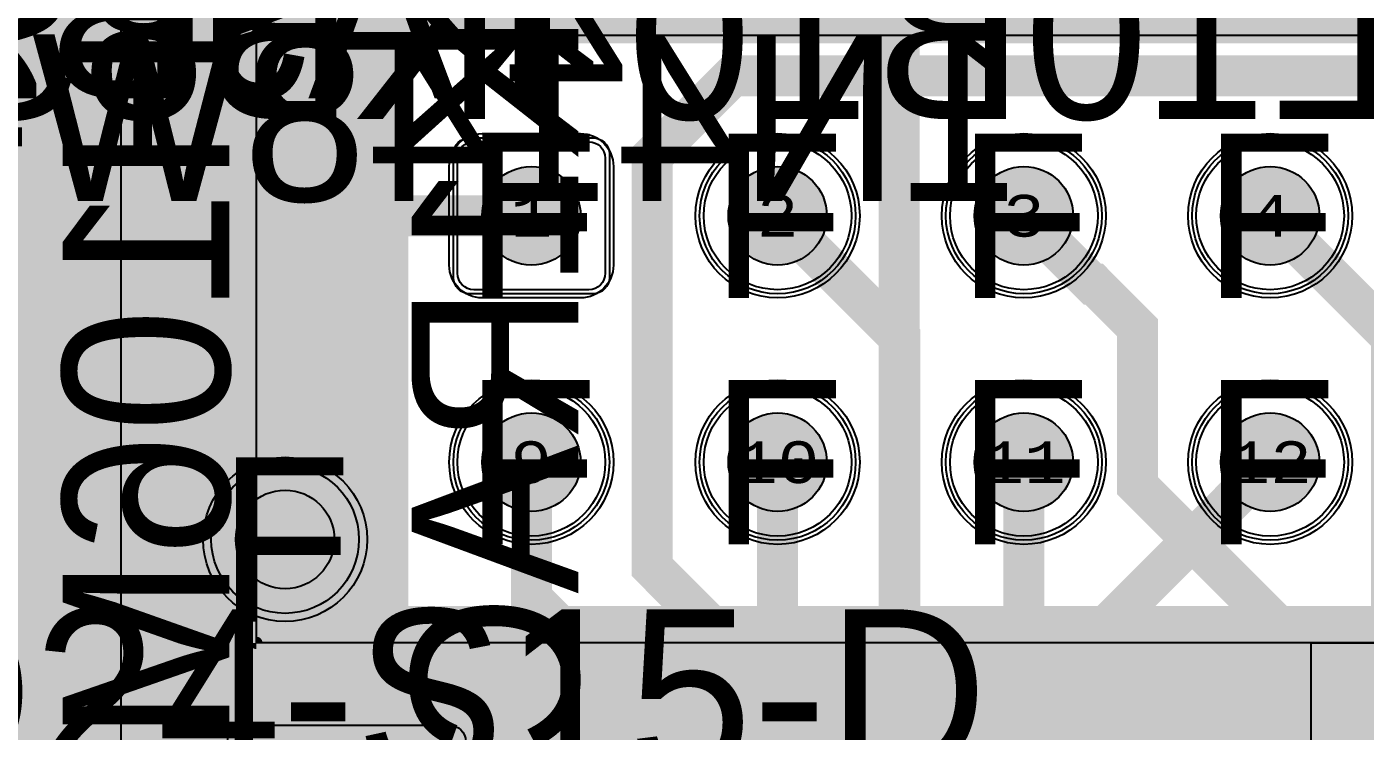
# Model space of a CAD drawing. Extents: x -28 to 199, y -61 to 255.
# Drawn here: x 46.1 to 62.41, y 217.97 to 226.55 of the extents above; entities that cross this region are included whole.
import ezdxf
from ezdxf.enums import TextEntityAlignment as Align

# ---------------------------------------------------------------- set-up
doc = ezdxf.new("R2010")
doc.units = 0
doc.header["$MEASUREMENT"] = 0
for name, color, linetype in [('ASSEMBLY_OUTLINES_TOP', 102, 'CONTINUOUS'), ('ASSEMBLY_PART_NUMBERS_BTM', 191, 'CONTINUOUS'), ('ASSEMBLY_PART_NUMBERS_TOP', 102, 'CONTINUOUS'), ('DRILL_DRAWING', 21, 'CONTINUOUS'), ('GENERATED_SILKSCREEN_BTM', 255, 'CONTINUOUS'), ('GENERATED_SILKSCREEN_TOP', 140, 'CONTINUOUS'), ('MOUNTING_HOLE_PADS_LAYER14', 150, 'CONTINUOUS'), ('MOUNTING_HOLE_PADS_LAYER17', 10, 'CONTINUOUS'), ('MOUNTING_HOLE_PADS_LAYER_2', 230, 'CONTINUOUS'), ('MOUNTING_HOLE_PADS_LAYER_3', 81, 'CONTINUOUS'), ('MOUNTING_HOLES_LAYER_2', 42, 'CONTINUOUS'), ('MOUNTING_HOLES_LAYER_3', 42, 'CONTINUOUS'), ('MOUNTING_HOLES_LAYER_BOT21', 42, 'CONTINUOUS'), ('MOUNTING_HOLES_LAYER_TOP', 42, 'CONTINUOUS'), ('PART_HOLES_LAYER_2', 30, 'CONTINUOUS'), ('PART_HOLES_LAYER_3', 30, 'CONTINUOUS'), ('PART_HOLES_LAYER_BOTTOM', 30, 'CONTINUOUS'), ('PART_HOLES_LAYER_TOP', 30, 'CONTINUOUS'), ('PART_PADS_LAYER_2', 230, 'CONTINUOUS'), ('PART_PADS_LAYER_3', 81, 'CONTINUOUS'), ('PART_PADS_LAYER_BOTTOM', 10, 'CONTINUOUS'), ('PART_PADS_LAYER_TOP', 150, 'CONTINUOUS'), ('PIN_NUMBERS_BTM', 8, 'CONTINUOUS'), ('PIN_NUMBERS_TOP', 8, 'CONTINUOUS'), ('PLACEMENT_OUTLINES_TOP', 130, 'CONTINUOUS'), ('PLANE_DATA_LAYER_TOP', 150, 'CONTINUOUS'), ('PLANE_SHAPES_LAYER_2', 230, 'CONTINUOUS'), ('PLANE_SHAPES_LAYER_3', 81, 'CONTINUOUS'), ('PLANE_SHAPES_LAYER_TOP', 150, 'CONTINUOUS'), ('SILKSCREEN_OUTLINES_TOP', 150, 'CONTINUOUS'), ('SOLDERMASK_PADS_BTM', 12, 'CONTINUOUS'), ('SOLDERMASK_PADS_TOP', 180, 'CONTINUOUS'), ('TRACES_LAYER_3', 81, 'CONTINUOUS'), ('TRACES_LAYER_BOTTOM', 10, 'CONTINUOUS'), ('TRACES_LAYER_TOP', 150, 'CONTINUOUS')]:
    doc.layers.add(name, color=color, linetype=linetype)
doc.styles.add('COURIER_NEW', font='COUR.TTF')
doc.styles.add('VERIBEST_GERBER_0', font='txt')

msp = doc.modelspace()

# ---------------------------------------------------------------- hatches: boundary and pattern name
at = {"layer": 'MOUNTING_HOLES_LAYER_2'}
h = msp.add_hatch(color=256, dxfattribs=at)
edge = h.paths.add_edge_path()
edge.add_arc((49.25, 220.31), 0.6, 0, 360)
at = {"layer": 'MOUNTING_HOLES_LAYER_3'}
h = msp.add_hatch(color=256, dxfattribs=at)
edge = h.paths.add_edge_path()
edge.add_arc((49.25, 220.31), 0.6, 0, 360)
at = {"layer": 'MOUNTING_HOLES_LAYER_BOT21'}
h = msp.add_hatch(color=256, dxfattribs=at)
edge = h.paths.add_edge_path()
edge.add_arc((49.25, 220.31), 0.6, 0, 360)
at = {"layer": 'MOUNTING_HOLES_LAYER_TOP'}
h = msp.add_hatch(color=256, dxfattribs=at)
edge = h.paths.add_edge_path()
edge.add_arc((49.25, 220.31), 0.6, 0, 360)
at = {"layer": 'PART_HOLES_LAYER_2'}
h = msp.add_hatch(color=256, dxfattribs=at)
edge = h.paths.add_edge_path()
edge.add_arc((52.25, 224.25), 0.6, 0, 360)
h = msp.add_hatch(color=256, dxfattribs=at)
edge = h.paths.add_edge_path()
edge.add_arc((55.25, 224.25), 0.6, 0, 360)
h = msp.add_hatch(color=256, dxfattribs=at)
edge = h.paths.add_edge_path()
edge.add_arc((58.25, 224.25), 0.6, 0, 360)
h = msp.add_hatch(color=256, dxfattribs=at)
edge = h.paths.add_edge_path()
edge.add_arc((61.25, 224.25), 0.6, 0, 360)
h = msp.add_hatch(color=256, dxfattribs=at)
edge = h.paths.add_edge_path()
edge.add_arc((52.25, 221.25), 0.6, 0, 360)
h = msp.add_hatch(color=256, dxfattribs=at)
edge = h.paths.add_edge_path()
edge.add_arc((55.25, 221.25), 0.6, 0, 360)
h = msp.add_hatch(color=256, dxfattribs=at)
edge = h.paths.add_edge_path()
edge.add_arc((58.25, 221.25), 0.6, 0, 360)
h = msp.add_hatch(color=256, dxfattribs=at)
edge = h.paths.add_edge_path()
edge.add_arc((61.25, 221.25), 0.6, 0, 360)
at = {"layer": 'PART_HOLES_LAYER_3'}
h = msp.add_hatch(color=256, dxfattribs=at)
edge = h.paths.add_edge_path()
edge.add_arc((52.25, 224.25), 0.6, 0, 360)
h = msp.add_hatch(color=256, dxfattribs=at)
edge = h.paths.add_edge_path()
edge.add_arc((55.25, 224.25), 0.6, 0, 360)
h = msp.add_hatch(color=256, dxfattribs=at)
edge = h.paths.add_edge_path()
edge.add_arc((58.25, 224.25), 0.6, 0, 360)
h = msp.add_hatch(color=256, dxfattribs=at)
edge = h.paths.add_edge_path()
edge.add_arc((61.25, 224.25), 0.6, 0, 360)
h = msp.add_hatch(color=256, dxfattribs=at)
edge = h.paths.add_edge_path()
edge.add_arc((52.25, 221.25), 0.6, 0, 360)
h = msp.add_hatch(color=256, dxfattribs=at)
edge = h.paths.add_edge_path()
edge.add_arc((55.25, 221.25), 0.6, 0, 360)
h = msp.add_hatch(color=256, dxfattribs=at)
edge = h.paths.add_edge_path()
edge.add_arc((58.25, 221.25), 0.6, 0, 360)
h = msp.add_hatch(color=256, dxfattribs=at)
edge = h.paths.add_edge_path()
edge.add_arc((61.25, 221.25), 0.6, 0, 360)
at = {"layer": 'PART_HOLES_LAYER_BOTTOM'}
h = msp.add_hatch(color=256, dxfattribs=at)
edge = h.paths.add_edge_path()
edge.add_arc((52.25, 224.25), 0.6, 0, 360)
h = msp.add_hatch(color=256, dxfattribs=at)
edge = h.paths.add_edge_path()
edge.add_arc((55.25, 224.25), 0.6, 0, 360)
h = msp.add_hatch(color=256, dxfattribs=at)
edge = h.paths.add_edge_path()
edge.add_arc((58.25, 224.25), 0.6, 0, 360)
h = msp.add_hatch(color=256, dxfattribs=at)
edge = h.paths.add_edge_path()
edge.add_arc((61.25, 224.25), 0.6, 0, 360)
h = msp.add_hatch(color=256, dxfattribs=at)
edge = h.paths.add_edge_path()
edge.add_arc((52.25, 221.25), 0.6, 0, 360)
h = msp.add_hatch(color=256, dxfattribs=at)
edge = h.paths.add_edge_path()
edge.add_arc((55.25, 221.25), 0.6, 0, 360)
h = msp.add_hatch(color=256, dxfattribs=at)
edge = h.paths.add_edge_path()
edge.add_arc((58.25, 221.25), 0.6, 0, 360)
h = msp.add_hatch(color=256, dxfattribs=at)
edge = h.paths.add_edge_path()
edge.add_arc((61.25, 221.25), 0.6, 0, 360)
at = {"layer": 'PART_HOLES_LAYER_TOP'}
h = msp.add_hatch(color=256, dxfattribs=at)
edge = h.paths.add_edge_path()
edge.add_arc((52.25, 224.25), 0.6, 0, 360)
h = msp.add_hatch(color=256, dxfattribs=at)
edge = h.paths.add_edge_path()
edge.add_arc((55.25, 224.25), 0.6, 0, 360)
h = msp.add_hatch(color=256, dxfattribs=at)
edge = h.paths.add_edge_path()
edge.add_arc((58.25, 224.25), 0.6, 0, 360)
h = msp.add_hatch(color=256, dxfattribs=at)
edge = h.paths.add_edge_path()
edge.add_arc((61.25, 224.25), 0.6, 0, 360)
h = msp.add_hatch(color=256, dxfattribs=at)
edge = h.paths.add_edge_path()
edge.add_arc((52.25, 221.25), 0.6, 0, 360)
h = msp.add_hatch(color=256, dxfattribs=at)
edge = h.paths.add_edge_path()
edge.add_arc((55.25, 221.25), 0.6, 0, 360)
h = msp.add_hatch(color=256, dxfattribs=at)
edge = h.paths.add_edge_path()
edge.add_arc((58.25, 221.25), 0.6, 0, 360)
h = msp.add_hatch(color=256, dxfattribs=at)
edge = h.paths.add_edge_path()
edge.add_arc((61.25, 221.25), 0.6, 0, 360)
at = {"layer": 'PLANE_DATA_LAYER_TOP'}
h = msp.add_hatch(color=256, dxfattribs=at)
h.paths.add_polyline_path([(80, 232.36584, -0.19890996), (79.97768, 232.31196), (76.21094, 228.54523, -0.19891337), (76.15706, 228.52291), (59.9143, 228.52291, -0.19891337), (59.86042, 228.54523), (59.32018, 229.08547, 0.19891222), (58.96662, 229.23192), (50.25027, 229.23192, 0.08379735), (50.08617, 229.20422, -0.08379861), (50.06116, 229.2), (49.75389, 229.2, -0.13857401), (49.71401, 229.21127, 1.08040361), (49.16841, 228.14649, -0.81918925), (49.139, 228), (48.68964, 228, -0.17566318), (48.64081, 228.0177, 0.3625093), (47.35919, 228.0177, -0.17566318), (47.31036, 228), (47.00001, 228, 0.41421356), (47, 227.99999), (47, 225.5688, -0.19890996), (46.97768, 225.51492), (45.79217, 224.3294, 0.19891222), (45.64572, 223.97585), (45.64572, 222.74124, -0.74953319), (45.50532, 222.7002, 3.42091043), (45.50532, 221.2998, -0.74953319), (45.64572, 221.25876), (45.64572, 216.90366, 0.19891222), (45.79217, 216.55011), (46.97768, 215.36459, -0.19890996), (47, 215.31071), (47, 208.3262, -0.41421356), (46.9238, 208.25), (40.25001, 208.25, 0.41421356), (40.25, 208.24999), (40.25, 207.50982, -0.19890996), (40.22768, 207.45594), (39.29333, 206.52158, -0.16300633), (39.25001, 206.5, 0.34310775), (39.25, 206.49999, -0.16300633), (39.22842, 206.45667), (39.20418, 206.43244, 0.19891222), (39.05774, 206.07889), (39.05774, 199.82785, -0.19890996), (39.03542, 199.77397), (38.23743, 198.97598, -0.19891337), (38.18355, 198.95366), (34.8262, 198.95366, -0.41421356), (34.75, 199.02986), (34.75, 206.49999, 0.41421356), (34.74999, 206.5), (34.31791, 206.5, -0.19601986), (34.26463, 206.52172, 0.19601971), (33.95, 206.65), (31.85, 206.65, 0.19601971), (31.53536, 206.52172, -0.19601986), (31.48209, 206.5), (30.01791, 206.5, -0.19601986), (29.96464, 206.52172, 0.19601971), (29.65, 206.65), (27.55, 206.65, 0.19601971), (27.23537, 206.52172, -0.19601986), (27.18209, 206.5), (26.0762, 206.5, -0.41421356), (26, 206.5762), (26, 209.24999, 0.41421356), (25.99999, 209.25), (22.5762, 209.25, -0.41421356), (22.5, 209.3262), (22.5, 217.1738, -0.41421356), (22.5762, 217.25), (40.24999, 217.25, 0.41421356), (40.25, 217.25001), (40.25, 235.6738, -0.41421356), (40.3262, 235.75), (40.9265, 235.75, -0.39360831), (41.00251, 235.67919, 0.93153111), (42.99749, 235.67919, -0.39360831), (43.0735, 235.75), (45.6765, 235.75, -0.39360831), (45.75251, 235.67919, 0.93153111), (47.74749, 235.67919, -0.39360831), (47.8235, 235.75), (54.74999, 235.75, 0.41421356), (54.75, 235.75001), (54.75, 253.9238, -0.41421356), (54.8262, 254), (76.4238, 254, -0.41421356), (76.5, 253.9238), (76.5, 245.00001, 0.41421356), (76.50001, 245), (76.9238, 245, -0.41421356), (77, 244.9238), (77, 243.73867, -0.19890996), (76.97768, 243.68479), (75.89669, 242.60379, -0.13857289), (75.86052, 242.58356, 0.34705113), (75.4, 242), (75.4, 242, 0.88907401), (76.58356, 241.86052, -0.13857289), (76.60379, 241.89669), (77.85355, 243.14645, 0.19891222), (78, 243.5), (78, 244.9238, -0.41421356), (78.0762, 245), (79.9238, 245, -0.41421356), (80, 244.9238)], flags=0)
h.paths.add_polyline_path([(43.11, 211.84, -1), (45.71, 211.84, -1)], flags=0)
h.paths.add_polyline_path([(43.11, 232.16, -1), (45.71, 232.16, -1)], flags=0)
h.paths.add_polyline_path([(70.36, 251.16, -1), (72.96, 251.16, -1)], flags=0)
h.paths.add_polyline_path([(75.85382, 232.20166, 1.52693215), (77.79834, 234.14618, -0.30839361), (77.75, 234.21711), (77.75, 236.85, 0.19891222), (77.60355, 237.20355), (74.00379, 240.80331, -0.13857289), (73.98356, 240.83948, 0.52901923), (73.05619, 241.19172, -0.54475081), (72.93764, 241.2401, 0.91118004), (70.36, 241), (70.36, 241, 0.76588601), (72.78347, 240.34592, -0.5447524), (72.91137, 240.3518, 0.1812055), (73.26052, 240.11644, -0.13857289), (73.29669, 240.09621), (76.72768, 236.66521, -0.19890996), (76.75, 236.61133), (76.75, 234.21711, -0.30839361), (76.70166, 234.14618, 0.20852643), (75.85382, 233.29834, -0.30839361), (75.78289, 233.25), (73.57, 233.25, 0.19891222), (73.21645, 233.10355), (72.19017, 232.07727, -0.29265003), (72.10991, 232.05966, 4.55738778), (72.87966, 231.28991, -0.08857929), (72.87495, 231.31628), (72.87495, 231.31628, -0.19890996), (72.89727, 231.37017), (73.75479, 232.22768, -0.19891337), (73.80867, 232.25), (75.78289, 232.25, -0.30839361)], flags=0)
at = {"layer": 'PLANE_SHAPES_LAYER_2'}
h = msp.add_hatch(color=256, dxfattribs=at)
h.paths.add_polyline_path([(169.5, 129.25), (149.5, 129.25), (142.25, 122), (142.25, 90.5), (147.5, 90.5), (147.5, 80), (154, 80), (154, 69.25), (131.75, 69.25), (131.75, 73.25), (121.25, 73.25), (121.25, 81), (110.5, 81), (110.5, 125.75), (106.5, 125.75), (106.5, 128.75), (93.5, 128.75), (93.5, 120.25), (91.75, 120.25), (91.75, 121.5), (80, 121.5), (80, 118.25), (73.25, 118.25), (73.25, 124.5), (67.5, 124.5), (67.5, 128), (57.75, 128), (57.75, 120.25), (55.25, 120.25), (55.25, 121.5), (47.5, 121.5), (47.5, 119), (35, 119), (35, 134.75), (32.75, 134.75), (32.75, 159.75), (29.25, 159.75), (29.25, 175.25), (22.5, 175.25), (22.5, 195.25), (17.25, 195.25), (17.25, 198), (22.5, 198), (22.5, 216.5), (40.25, 216.5), (40.25, 235.5), (54.5, 235.5), (54.5, 254), (87.25, 254), (87.25, 236.25), (86.25, 236.25), (86.25, 228.75), (81, 228.75), (81, 218.75), (95.25, 218.75), (95.25, 194.5), (87, 194.5), (87, 172), (131.1, 172), (131.1, 208.75), (115.5, 208.75), (115.5, 213.75), (106.75, 213.75), (106.75, 218.75), (110.25, 222.25), (110.25, 226.25), (142.5, 226.25), (142.5, 221.5), (160.5, 221.5), (160.5, 240.75), (169.5, 240.75)])
h.paths.add_polyline_path([(35.5, 149.5), (41.75, 149.5), (41.75, 152), (39.25, 152), (39.25, 154), (37.75, 154), (37.75, 152), (35.5, 152)], flags=16)
h.paths.add_polyline_path([(37.5, 125.75), (37.5, 128.75), (42.75, 128.75), (42.75, 125.75)], flags=16)
h.paths.add_polyline_path([(52, 127.75), (52, 130.75), (54.25, 130.75), (54.25, 127.75)], flags=16)
h.paths.add_polyline_path([(50.75, 219.5), (50.75, 226.5), (71.75, 226.5), (71.75, 219.5)], flags=16)
h.paths.add_polyline_path([(66.5, 150.75), (66.5, 177.5), (72.25, 177.5), (72.25, 150.75)], flags=16)
h.paths.add_polyline_path([(47.25, 185.25), (73, 185.25), (73, 188.25), (70.25, 188.25), (70.25, 191), (47.25, 191)], flags=16)
h.paths.add_polyline_path([(84.5, 208), (84.5, 212.75), (85, 212.75), (85, 208)], flags=16)
h.paths.add_polyline_path([(61.5, 137.25), (87.75, 137.25), (87.75, 140.5), (84.75, 140.5), (84.75, 143), (61.5, 143)], flags=16)
h.paths.add_polyline_path([(88.75, 127), (88.75, 130), (91, 130), (91, 127)], flags=16)
h.paths.add_polyline_path([(85.5, 130.25), (85.5, 132.5), (91, 132.5), (91, 130.25)], flags=16)
h.paths.add_polyline_path([(108.75, 142.25), (135.75, 142.25), (135.75, 145.75), (132.25, 145.75), (132.25, 149), (108.75, 149)], flags=16)
h.paths.add_polyline_path([(114.25, 126.75), (140.75, 126.75), (140.75, 129.75), (137.25, 129.75), (137.25, 133), (114.25, 133)], flags=16)
h.paths.add_polyline_path([(155.25, 180.25), (166.25, 180.25), (166.25, 186.25), (152.25, 186.25), (152.25, 183), (155.25, 183)], flags=16)
at = {"layer": 'PLANE_SHAPES_LAYER_3'}
h = msp.add_hatch(color=256, dxfattribs=at)
h.paths.add_polyline_path([(169.5, 129.25), (149.5, 129.25), (142.25, 122), (142.25, 90.5), (147.5, 90.5), (147.5, 80), (154, 80), (154, 69.25), (131.75, 69.25), (131.75, 73.25), (121.25, 73.25), (121.25, 81), (110.5, 81), (110.5, 125.75), (106.5, 125.75), (106.5, 128.75), (93.5, 128.75), (93.5, 120.25), (91.75, 120.25), (91.75, 121.5), (80, 121.5), (80, 118.25), (73.25, 118.25), (73.25, 124.5), (67.5, 124.5), (67.5, 127.75), (58.25, 127.75), (58.25, 130.25), (88.75, 130.25), (88.75, 127), (91, 127), (91, 132.5), (55, 132.5), (55, 131.25), (52, 131.25), (52, 127.75), (55, 127.75), (55, 127.25), (57.75, 127.25), (57.75, 120.25), (55.25, 120.25), (55.25, 121.5), (47.5, 121.5), (47.5, 119), (35, 119), (35, 134.75), (32.75, 134.75), (32.75, 159.75), (29.25, 159.75), (29.25, 175.25), (22.5, 175.25), (22.5, 195.25), (17.25, 195.25), (17.25, 198), (22.5, 198), (22.5, 216.5), (40.25, 216.5), (40.25, 235.5), (54.5, 235.5), (54.5, 254), (87.25, 254), (87.25, 236.25), (86.25, 236.25), (86.25, 228.75), (81, 228.75), (81, 218.75), (95.25, 218.75), (95.25, 194.5), (87, 194.5), (87, 172), (131.1, 172), (131.1, 208.75), (115.5, 208.75), (115.5, 213.75), (106.75, 213.75), (106.75, 218.75), (110.25, 222.25), (110.25, 226.25), (142.5, 226.25), (142.5, 221.5), (160.5, 221.5), (160.5, 240.75), (169.5, 240.75)])
h.paths.add_polyline_path([(35.5, 149.5), (41.75, 149.5), (41.75, 152), (39.25, 152), (39.25, 154), (37.75, 154), (37.75, 152), (35.5, 152)], flags=16)
h.paths.add_polyline_path([(37.5, 125.75), (37.5, 128.75), (42.75, 128.75), (42.75, 125.75)], flags=16)
h.paths.add_polyline_path([(50.75, 219.5), (50.75, 226.5), (71.75, 226.5), (71.75, 219.5)], flags=16)
h.paths.add_polyline_path([(66.5, 150.75), (66.5, 177.5), (72.25, 177.5), (72.25, 150.75)], flags=16)
h.paths.add_polyline_path([(47.25, 185.25), (73, 185.25), (73, 188.25), (70.25, 188.25), (70.25, 191), (47.25, 191)], flags=16)
h.paths.add_polyline_path([(84.5, 208), (84.5, 212.75), (85, 212.75), (85, 208)], flags=16)
h.paths.add_polyline_path([(61.5, 137.25), (87.75, 137.25), (87.75, 140.5), (84.75, 140.5), (84.75, 143), (61.5, 143)], flags=16)
h.paths.add_polyline_path([(108.75, 142.25), (135.75, 142.25), (135.75, 145.75), (132.25, 145.75), (132.25, 149), (108.75, 149)], flags=16)
h.paths.add_polyline_path([(114.25, 126.75), (140.75, 126.75), (140.75, 129.75), (137.25, 129.75), (137.25, 133), (114.25, 133)], flags=16)
h.paths.add_polyline_path([(155.25, 180.25), (166.25, 180.25), (166.25, 186.25), (152.25, 186.25), (152.25, 183), (155.25, 183)], flags=16)

# ---------------------------------------------------------------- linework, layer by layer
at = {"layer": 'ASSEMBLY_OUTLINES_TOP', "const_width": 0.2}
for points in [[(21.25, 209), (21.25, 235), (47.25, 235), (47.25, 209)], [(48.9, 219.05), (48.9, 226.45), (76.6, 226.45), (76.6, 219.05)], [(61.75, 217.6), (61.75, 219.05), (63.75, 219.05), (63.75, 217.6)]]:
    msp.add_lwpolyline(points, close=True, dxfattribs=at)
at = {"layer": 'GENERATED_SILKSCREEN_BTM', "const_width": 0.15}
msp.add_lwpolyline([(59.5376, 227.4152), (59.284, 226.6608), (59.0288, 227.4152)], dxfattribs=at)
at = {"layer": 'GENERATED_SILKSCREEN_TOP', "const_width": 0.15}
for points in [[(21.25, 209), (21.25, 235), (47.25, 235), (47.25, 209)], [(61.75, 217.55), (61.75, 219.05), (63.75, 219.05), (63.75, 217.55)]]:
    msp.add_lwpolyline(points, close=True, dxfattribs=at)
for points in [[(76.6, 221.22001, 0.00000276), (76.6, 221.22002), (76.6, 226.45), (48.90001, 226.45), (48.90001, 221.22002, 0.00000276), (48.89999, 221.22001), (48.89999, 226.45, -0.41421356), (48.9, 226.45001), (76.6, 226.45001, -0.41421356), (76.6, 226.45), (76.6, 221.22001)], [(76.6, 219.05, -0.41421356), (76.6, 219.04999), (48.9, 219.04999, -0.41421356), (48.89999, 219.05), (48.89999, 219.39999, 0.00000276), (48.90001, 219.39998), (48.90001, 219.05), (76.6, 219.05), (76.6, 219.39998, 0.00000276), (76.6, 219.39999), (76.6, 219.05)]]:
    msp.add_lwpolyline(points, format="xyb", dxfattribs=at)
at = {"layer": 'MOUNTING_HOLE_PADS_LAYER14'}
msp.add_circle((49.25, 220.31), 0.9, dxfattribs=at)
at = {"layer": 'MOUNTING_HOLE_PADS_LAYER17'}
msp.add_circle((49.25, 220.31), 0.9, dxfattribs=at)
at = {"layer": 'MOUNTING_HOLE_PADS_LAYER_2'}
msp.add_circle((49.25, 220.31), 0.9, dxfattribs=at)
at = {"layer": 'MOUNTING_HOLE_PADS_LAYER_3'}
msp.add_circle((49.25, 220.31), 0.9, dxfattribs=at)
at = {"layer": 'MOUNTING_HOLES_LAYER_2'}
msp.add_circle((49.25, 220.31), 0.6, dxfattribs=at)
at = {"layer": 'MOUNTING_HOLES_LAYER_3'}
msp.add_circle((49.25, 220.31), 0.6, dxfattribs=at)
at = {"layer": 'MOUNTING_HOLES_LAYER_BOT21'}
msp.add_circle((49.25, 220.31), 0.6, dxfattribs=at)
at = {"layer": 'MOUNTING_HOLES_LAYER_TOP'}
msp.add_circle((49.25, 220.31), 0.6, dxfattribs=at)
at = {"layer": 'PART_HOLES_LAYER_2'}
for centre in [(52.25, 224.25), (55.25, 224.25), (58.25, 224.25), (61.25, 224.25), (52.25, 221.25), (55.25, 221.25), (58.25, 221.25), (61.25, 221.25)]:
    msp.add_circle(centre, 0.6, dxfattribs=at)
at = {"layer": 'PART_HOLES_LAYER_3'}
for centre in [(52.25, 224.25), (55.25, 224.25), (58.25, 224.25), (61.25, 224.25), (52.25, 221.25), (55.25, 221.25), (58.25, 221.25), (61.25, 221.25)]:
    msp.add_circle(centre, 0.6, dxfattribs=at)
at = {"layer": 'PART_HOLES_LAYER_BOTTOM'}
for centre in [(52.25, 224.25), (55.25, 224.25), (58.25, 224.25), (61.25, 224.25), (52.25, 221.25), (55.25, 221.25), (58.25, 221.25), (61.25, 221.25)]:
    msp.add_circle(centre, 0.6, dxfattribs=at)
at = {"layer": 'PART_HOLES_LAYER_TOP'}
for centre in [(52.25, 224.25), (55.25, 224.25), (58.25, 224.25), (61.25, 224.25), (52.25, 221.25), (55.25, 221.25), (58.25, 221.25), (61.25, 221.25)]:
    msp.add_circle(centre, 0.6, dxfattribs=at)
at = {"layer": 'PART_PADS_LAYER_2'}
msp.add_lwpolyline([(53.2, 223.5, -0.41421356), (53, 223.3), (51.5, 223.3, -0.41421356), (51.3, 223.5), (51.3, 225, -0.41421356), (51.5, 225.2), (53, 225.2, -0.41421356), (53.2, 225)], format="xyb", close=True, dxfattribs=at)
for centre in [(55.25, 224.25), (58.25, 224.25), (61.25, 224.25), (52.25, 221.25), (55.25, 221.25), (58.25, 221.25), (61.25, 221.25)]:
    msp.add_circle(centre, 0.95, dxfattribs=at)
at = {"layer": 'PART_PADS_LAYER_3'}
msp.add_lwpolyline([(53.2, 223.5, -0.41421356), (53, 223.3), (51.5, 223.3, -0.41421356), (51.3, 223.5), (51.3, 225, -0.41421356), (51.5, 225.2), (53, 225.2, -0.41421356), (53.2, 225)], format="xyb", close=True, dxfattribs=at)
for centre in [(55.25, 224.25), (58.25, 224.25), (61.25, 224.25), (52.25, 221.25), (55.25, 221.25), (58.25, 221.25), (61.25, 221.25)]:
    msp.add_circle(centre, 0.95, dxfattribs=at)
at = {"layer": 'PART_PADS_LAYER_BOTTOM'}
msp.add_lwpolyline([(53.15, 223.55, -0.41421356), (52.95, 223.35), (51.55, 223.35, -0.41421356), (51.35, 223.55), (51.35, 224.95, -0.41421356), (51.55, 225.15), (52.95, 225.15, -0.41421356), (53.15, 224.95)], format="xyb", close=True, dxfattribs=at)
for centre in [(55.25, 224.25), (58.25, 224.25), (61.25, 224.25), (52.25, 221.25), (55.25, 221.25), (58.25, 221.25), (61.25, 221.25)]:
    msp.add_circle(centre, 0.9, dxfattribs=at)
at = {"layer": 'PART_PADS_LAYER_TOP'}
msp.add_lwpolyline([(53.15, 223.55, -0.41421356), (52.95, 223.35), (51.55, 223.35, -0.41421356), (51.35, 223.55), (51.35, 224.95, -0.41421356), (51.55, 225.15), (52.95, 225.15, -0.41421356), (53.15, 224.95)], format="xyb", close=True, dxfattribs=at)
for centre in [(55.25, 224.25), (58.25, 224.25), (61.25, 224.25), (52.25, 221.25), (55.25, 221.25), (58.25, 221.25), (61.25, 221.25)]:
    msp.add_circle(centre, 0.9, dxfattribs=at)
at = {"layer": 'PLACEMENT_OUTLINES_TOP'}
for points in [[(21.25, 209), (21.25, 235), (47.25, 235), (47.25, 209)], [(48.9, 219.05), (48.9, 226.45), (76.6, 226.45), (76.6, 219.05)]]:
    msp.add_lwpolyline(points, close=True, dxfattribs=at)
at = {"layer": 'PLANE_SHAPES_LAYER_TOP'}
msp.add_solid([(40.25, 208.25), (47, 208.25), (40.25, 229.75), (47, 229.75)], dxfattribs=at)
at = {"layer": 'SILKSCREEN_OUTLINES_TOP'}
for points in [[(21.25, 209), (21.25, 235), (47.25, 235), (47.25, 209)], [(48.9, 219.05), (48.9, 226.45), (76.6, 226.45), (76.6, 219.05)], [(61.75, 217.55), (61.75, 219.05), (63.75, 219.05), (63.75, 217.55)]]:
    msp.add_lwpolyline(points, close=True, dxfattribs=at)
at = {"layer": 'SOLDERMASK_PADS_BTM'}
for points in [[(53.25, 223.65, -0.41421356), (52.85, 223.25), (51.65, 223.25, -0.41421356), (51.25, 223.65), (51.25, 224.85, -0.41421356), (51.65, 225.25), (52.85, 225.25, -0.41421356), (53.25, 224.85)], [(51.45, 216.45, -0.41421356), (51.25, 216.25), (48.75, 216.25, -0.41421356), (48.55, 216.45), (48.55, 217.85, -0.41421356), (48.75, 218.05), (51.25, 218.05, -0.41421356), (51.45, 217.85)]]:
    msp.add_lwpolyline(points, format="xyb", close=True, dxfattribs=at)
for centre in [(55.25, 224.25), (58.25, 224.25), (61.25, 224.25), (52.25, 221.25), (55.25, 221.25), (58.25, 221.25), (61.25, 221.25), (49.25, 220.31)]:
    msp.add_circle(centre, 1, dxfattribs=at)
at = {"layer": 'SOLDERMASK_PADS_TOP'}
msp.add_lwpolyline([(53.25, 223.65, -0.41421356), (52.85, 223.25), (51.65, 223.25, -0.41421356), (51.25, 223.65), (51.25, 224.85, -0.41421356), (51.65, 225.25), (52.85, 225.25, -0.41421356), (53.25, 224.85)], format="xyb", close=True, dxfattribs=at)
for centre in [(55.25, 224.25), (58.25, 224.25), (61.25, 224.25), (52.25, 221.25), (55.25, 221.25), (58.25, 221.25), (61.25, 221.25), (49.25, 220.31)]:
    msp.add_circle(centre, 1, dxfattribs=at)
at = {"layer": 'TRACES_LAYER_3', "const_width": 0.5}
msp.add_lwpolyline([(57, 210.75), (57, 213.32507), (56.7313, 213.59377), (56.7313, 226.9917), (56.6, 227.123), (56.6, 227.8)], dxfattribs=at)
at = {"layer": 'TRACES_LAYER_BOTTOM', "const_width": 0.5}
for points in [[(49.4, 228.7), (49.4, 226.14367), (47.51631, 224.25997), (47.51631, 216.28369), (49.45, 214.35), (50, 214.35)], [(55.25, 224.25), (56.73742, 222.76258), (56.73742, 217.98958), (57, 217.727), (57, 216.65)], [(58.25, 224.25), (59.08226, 223.41773), (59.10547, 223.41773), (59.63406, 222.88914), (59.63406, 220.96594), (63.95, 216.65), (64.5, 216.65)], [(55.25, 221.25), (55.25, 219.17896), (53.22104, 217.15), (50, 217.15)], [(58.25, 221.25), (58.25, 218.6), (60.2, 216.65), (60.75, 216.65)]]:
    msp.add_lwpolyline(points, dxfattribs=at)
at = {"layer": 'TRACES_LAYER_TOP', "const_width": 0.5}
for points in [[(50.25, 214.1), (49.7, 214.1), (48.76271, 215.03729), (48.01209, 215.03729), (46.14572, 216.90366), (46.14572, 223.97585), (49.004, 226.83413), (49.004, 226.83413), (49.19252, 227.02265), (87.79959, 227.02265), (87.96767, 227.19074)], [(105.90786, 223.8), (101.03398, 223.8), (95.65799, 218.42401), (80.13169, 218.42401), (77.96479, 220.59091), (77.96479, 223.79518), (75.80783, 225.95215), (54.69964, 225.95215), (53.72227, 224.97478), (53.72227, 219.9679), (56.33333, 217.35684), (56.33333, 214.45381), (55.97952, 214.1), (53.75, 214.1)], [(52.25, 224.25), (48.62998, 224.25), (47.13768, 222.7577), (47.13768, 218.11261), (48.3503, 216.9), (50.25, 216.9)], [(61.5, 215.85), (62.13729, 216.48729), (62.13729, 216.53729), (62.7299, 217.1299), (62.7299, 222.7701), (61.25, 224.25)], [(52.25, 221.25), (52.25, 219.6), (53.75, 218.1), (53.75, 216.9)], [(59, 215.85), (59, 219), (61.25, 221.25)]]:
    msp.add_lwpolyline(points, dxfattribs=at)

# ---------------------------------------------------------------- texts
at = {"layer": 'ASSEMBLY_PART_NUMBERS_BTM', "style": 'VERIBEST_GERBER_0', "text_generation_flag": 2}
for s, p in [('ERJ-3EKF10R7V', (48.46, 247.5)), ('C3225X7S1H106M250AB', (46.54, 241.25)), ('C1206C104K1RACTU', (50.79, 241.25))]:
    msp.add_text(s, height=2.032, rotation=90, dxfattribs=at).set_placement(p, align=Align.TOP_LEFT)
for s, p in [('TAJB226M020RNJ', (53, 227.71)), ('CL10B104KB8SFNC', (64.75, 227.46)), ('1N4148W-7-F', (58.25, 226.46))]:
    msp.add_text(s, height=2.032, dxfattribs=at).set_placement(p, align=Align.TOP_LEFT)
at = {"layer": 'ASSEMBLY_PART_NUMBERS_TOP', "style": 'VERIBEST_GERBER_0'}
msp.add_text('PDQ10-Q24-S15-D', height=2.032, dxfattribs=at).set_placement((34.25, 219.46), align=Align.TOP_LEFT)
at = {"layer": 'DRILL_DRAWING', "style": 'VERIBEST_GERBER_0'}
for s, p in [('T', (48, 227.25)), ('F', (52.25, 224.25)), ('F', (55.25, 224.25)), ('F', (58.25, 224.25)), ('F', (61.25, 224.25)), ('F', (52.25, 221.25)), ('F', (55.25, 221.25)), ('F', (58.25, 221.25)), ('F', (61.25, 221.25)), ('F', (49.25, 220.31))]:
    msp.add_text(s, height=2, dxfattribs=at).set_placement(p, align=Align.MIDDLE_CENTER)
at = {"layer": 'PIN_NUMBERS_BTM', "style": 'COURIER_NEW'}
for s, p in [('1', (52.25, 224.25)), ('2', (55.25, 224.25)), ('3', (58.25, 224.25)), ('4', (61.25, 224.25)), ('9', (52.25, 221.25)), ('10', (55.25, 221.25)), ('11', (58.25, 221.25)), ('12', (61.25, 221.25))]:
    msp.add_text(s, height=0.508, dxfattribs=at).set_placement(p, align=Align.MIDDLE_CENTER)
at = {"layer": 'PIN_NUMBERS_TOP', "style": 'COURIER_NEW'}
for s, p in [('1', (52.25, 224.25)), ('2', (55.25, 224.25)), ('3', (58.25, 224.25)), ('4', (61.25, 224.25)), ('9', (52.25, 221.25)), ('10', (55.25, 221.25)), ('11', (58.25, 221.25)), ('12', (61.25, 221.25))]:
    msp.add_text(s, height=0.508, dxfattribs=at).set_placement(p, align=Align.MIDDLE_CENTER)

doc.saveas('drawing.dxf')
